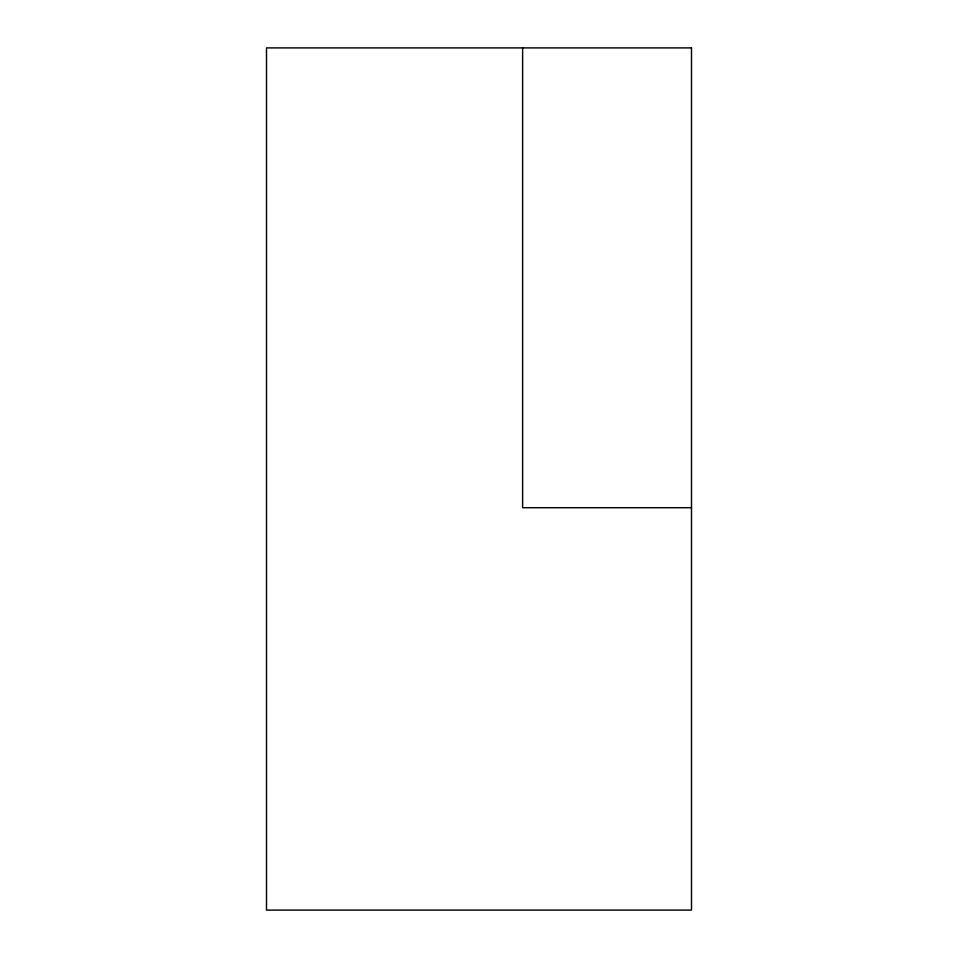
<?xml version="1.0" encoding="UTF-8"?>
<svg xmlns="http://www.w3.org/2000/svg" width="958" height="958" viewBox="0 0 958 958"><rect width="100%" height="100%" fill="white"/><g stroke="black" fill="none" stroke-linecap="round" stroke-linejoin="round"><path stroke-width="1.44" d="M691.496 507.704L522.625 507.704L522.625 47.9M691.496 47.9L266.504 47.9L266.504 910.1L691.496 910.1L691.496 47.9"/></g></svg>
